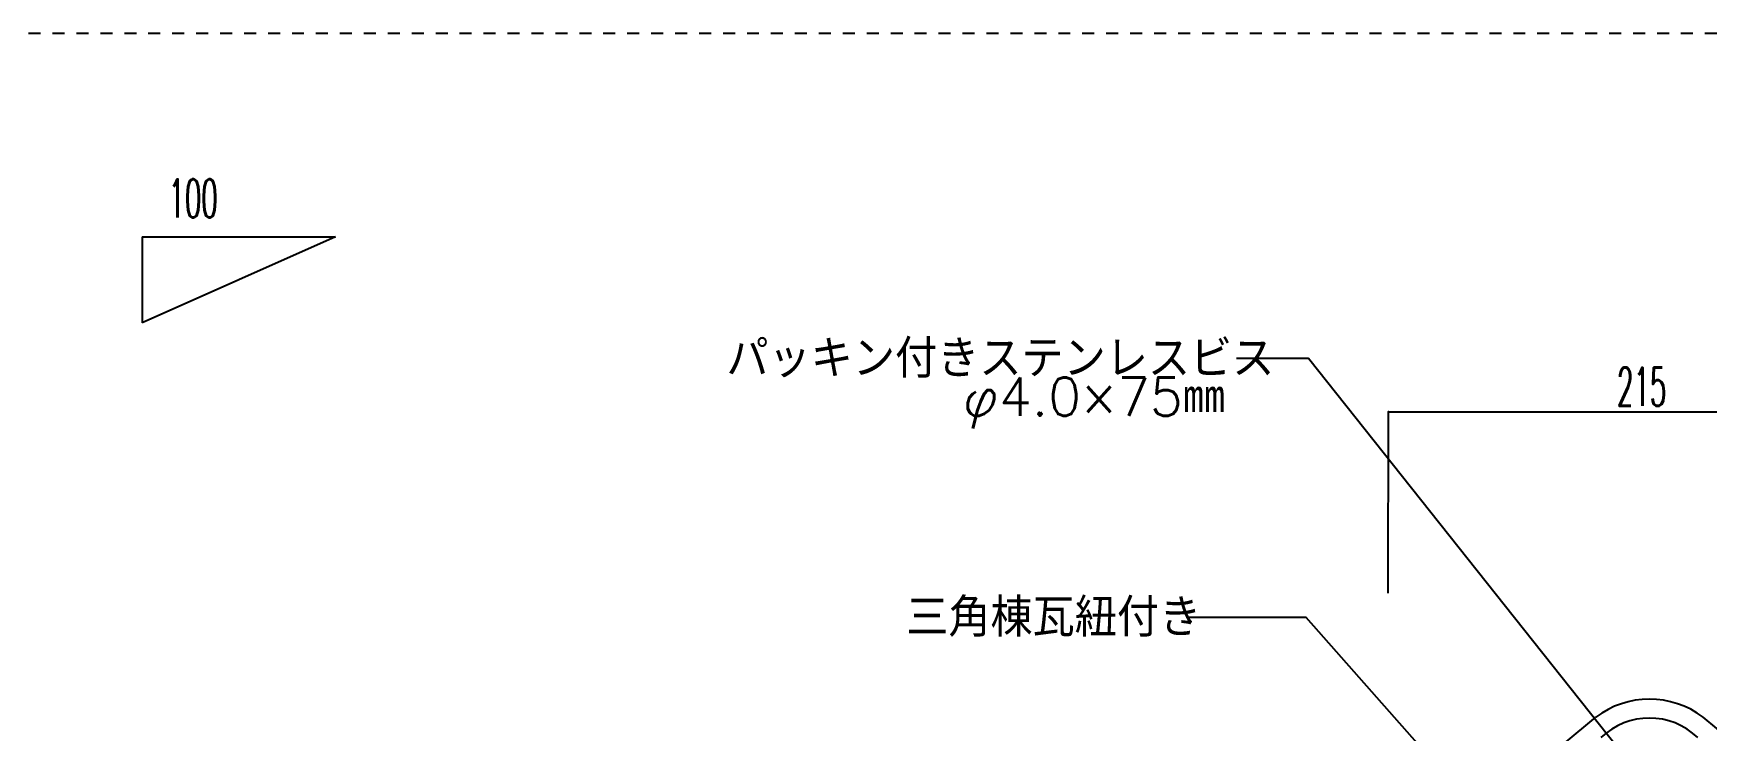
# Model space of a CAD drawing. Extents: x -1727 to 4652, y -2317 to 2357.
# Drawn here: x 3049 to 3748, y 759 to 1050 of the extents above; entities that cross this region are included whole.
import ezdxf

# ---------------------------------------------------------------- set-up
doc = ezdxf.new("R2010")
doc.units = 0
doc.header["$LTSCALE"] = 5
doc.linetypes.add('DOT', pattern=[2, 1, -1])
for name, color, linetype in [('0-2', 7, 'CONTINUOUS'), ('0-3', 7, 'CONTINUOUS'), ('0-A', 7, 'CONTINUOUS')]:
    doc.layers.add(name, color=color, linetype=linetype)
doc.styles.get("Standard").update_dxf_attribs({"font": 'txt.shx', "bigfont": 'extfont.shx'})

msp = doc.modelspace()

# ---------------------------------------------------------------- linework, layer by layer
at = {"layer": '0-2', "color": 2, "linetype": 'CONTINUOUS'}
for p, q in [((3602.0015, 681.9613), (3701.4045, 764.4153)), ((3845.5855, 682.0463), (3746.2725, 764.4253))]:
    msp.add_line(p, q, dxfattribs=at)
for centre, radius, start, end in [((3723.8455, 734.9223), 37.06, 52.7582, 127.267), ((3723.8445, 734.8393), 29.224, 46.1742, 133.826)]:
    msp.add_arc(centre, radius, start, end, dxfattribs=at)
at = {"layer": '0-3', "color": 7, "linetype": 'CONTINUOUS'}
for p, q in [((3094.4196, 965.0962), (3175.2497, 965.1035)), ((3094.4196, 965.0962), (3094.4236, 929.1064)), ((3175.2497, 965.1035), (3094.4236, 929.1064)), ((3614.8148, 816.2651), (3614.8217, 891.9763)), ((3614.8217, 891.9763), (3829.8217, 891.9568))]:
    msp.add_line(p, q, dxfattribs=at)
for points in [[(3722.3345, 736.9463), (3581.4237, 914.2309), (3551.4237, 914.2309)], [(3674.352, 699.8136), (3580.4805, 806.1025), (3530.4805, 806.1071)]]:
    msp.add_lwpolyline(points, dxfattribs=at)
at = {"layer": '0-3', "color": 7}
msp.add_point((3614.8217, 891.9763), dxfattribs=at)
at = {"layer": '0-A', "color": 7, "linetype": 'DOT'}
msp.add_line((4652.0253, 1050), (-1726.8095, 1050), dxfattribs=at)

# ---------------------------------------------------------------- texts
at = {"layer": '0-3', "color": 7, "width": 0.5}
for s, rotation, p in [('100', 359.9954, (3105.4484, 973.1398)), ('215', 359.9948, (3710.3219, 894.4677))]:
    msp.add_text(s, height=16, rotation=rotation, dxfattribs=at).set_placement(p)
at = {"layer": '0-3', "color": 7}
for s, p in [('パッキン付きステンレスビス', (3338.4237, 906.2309)), ('φ4.0×75㎜', (3437.1433, 890.368))]:
    msp.add_text(s, height=16, dxfattribs=at).set_placement(p)
msp.add_text('三角棟瓦紐付き', height=16, rotation=359.9948, dxfattribs=at).set_placement((3413.4798, 798.1176))

doc.saveas('drawing.dxf')
